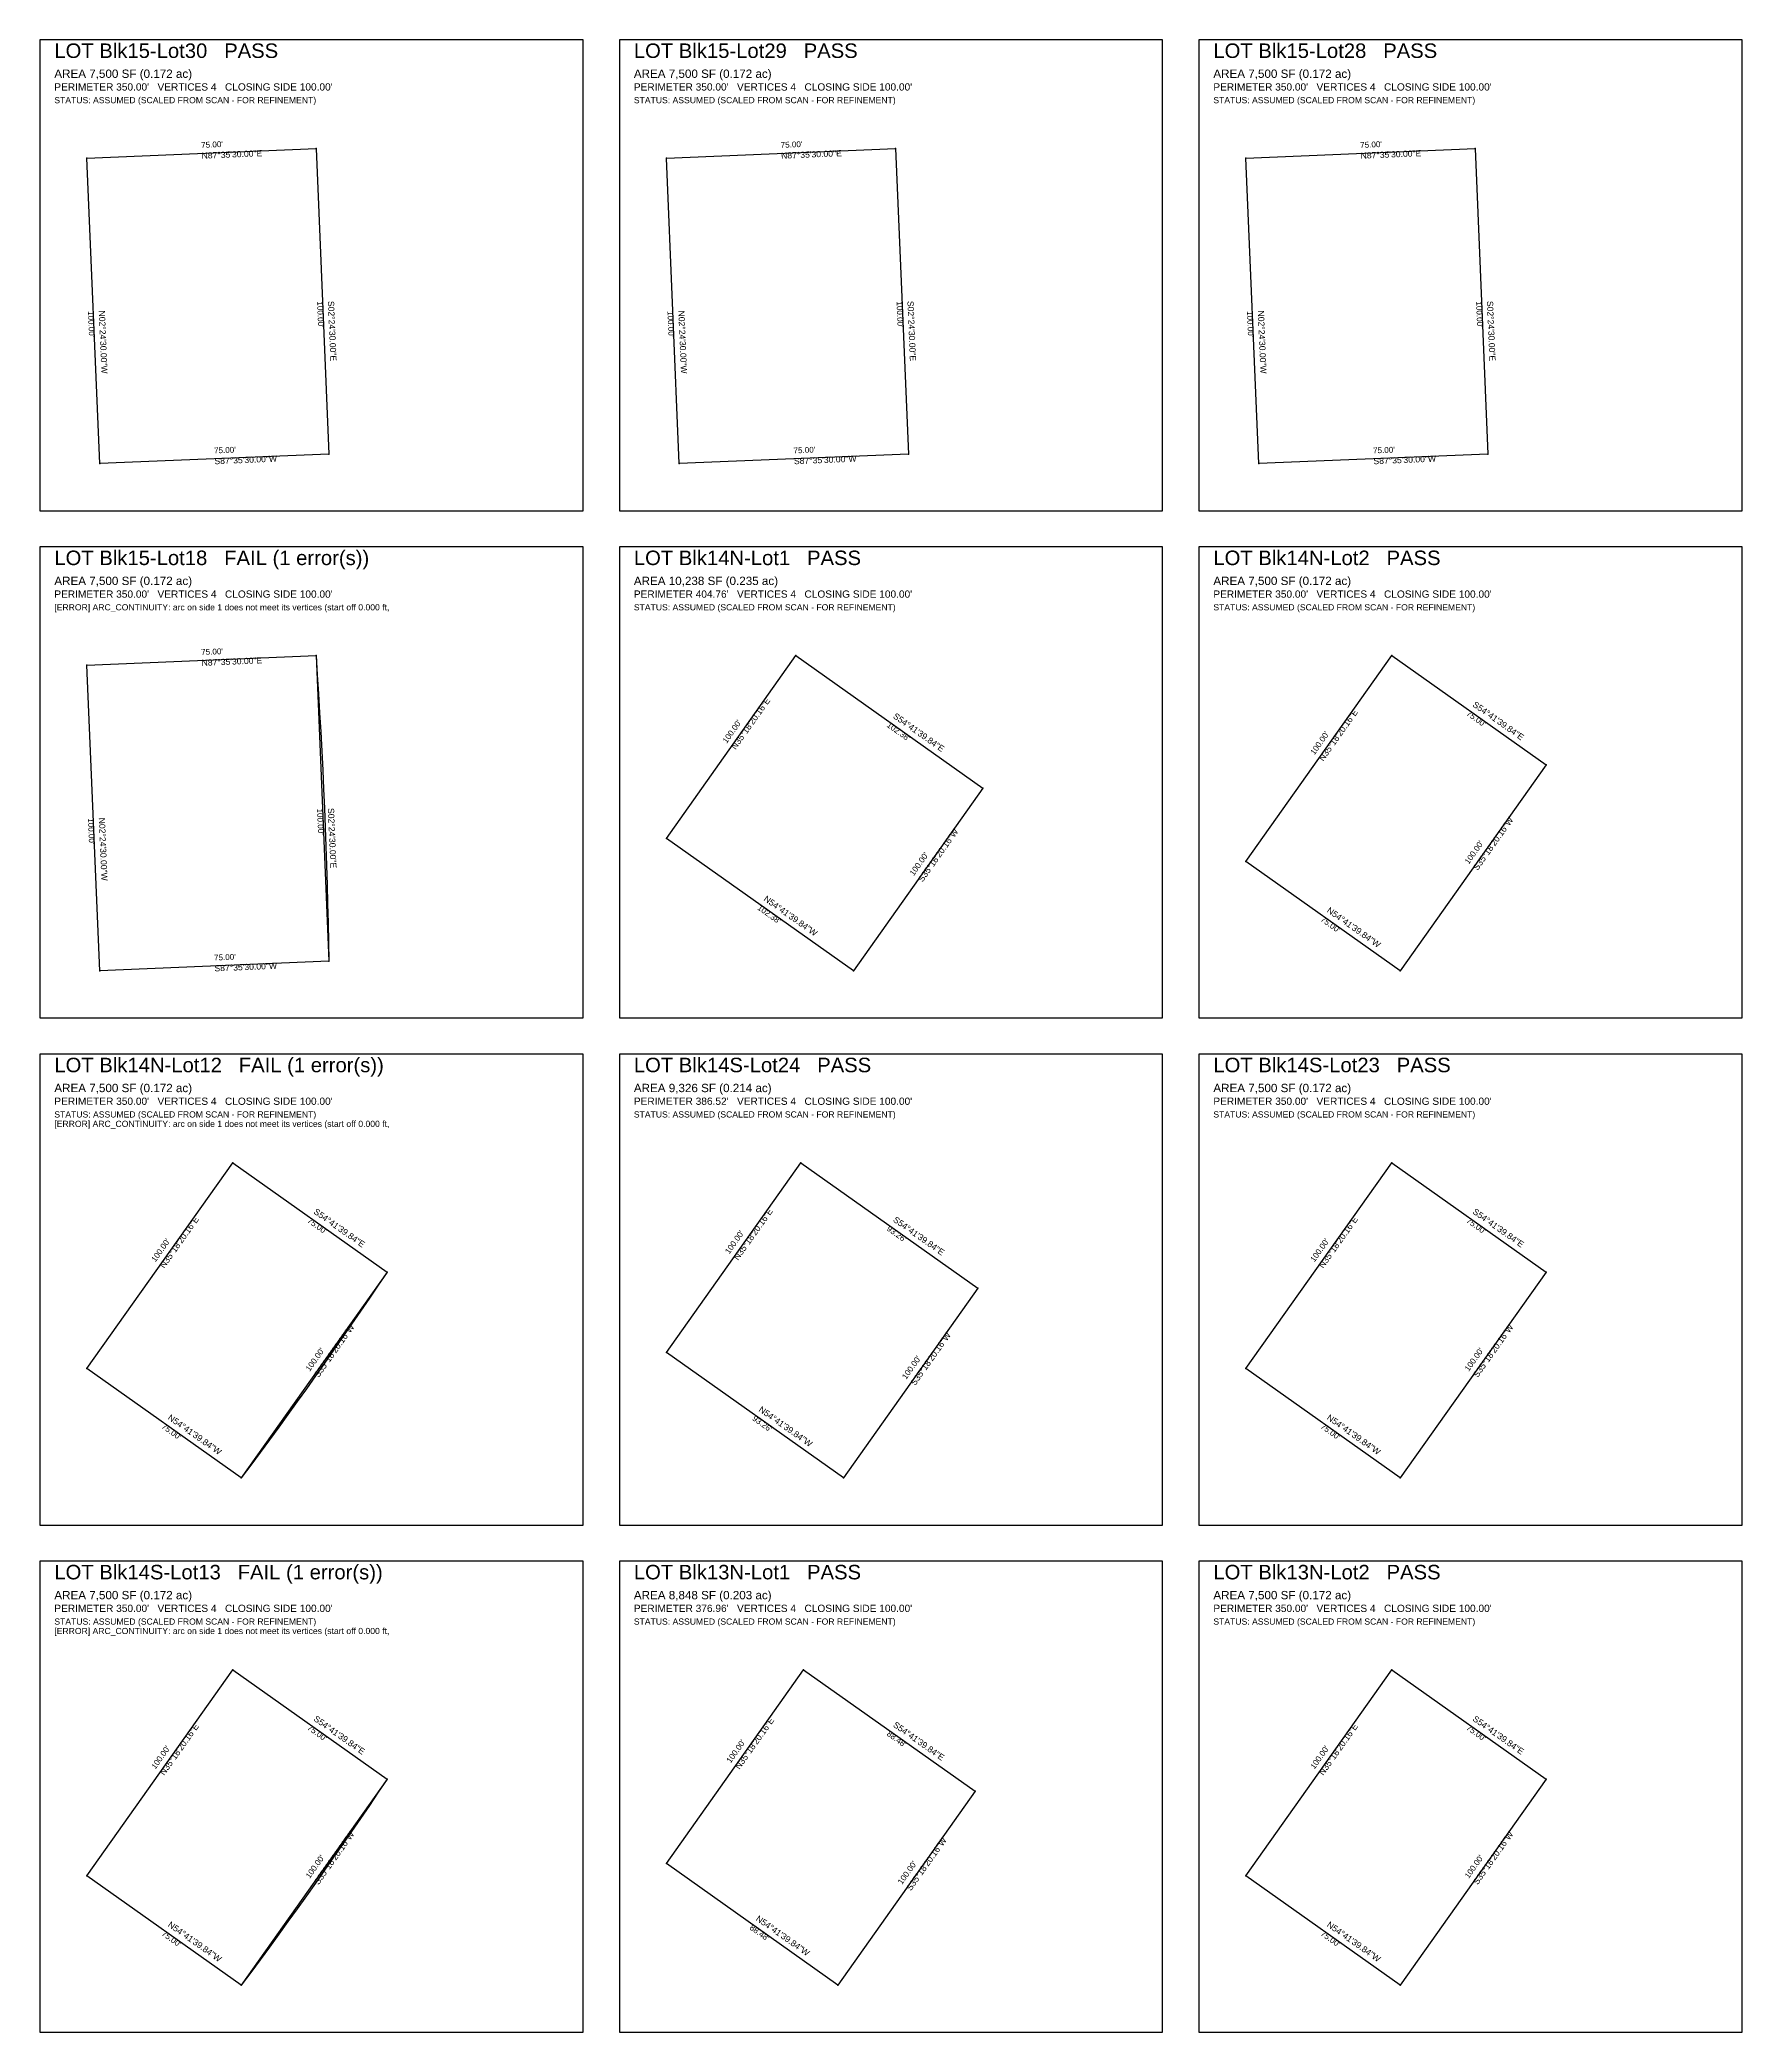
# Model space of a CAD drawing. Extents: x 0 to 3820, y -4480 to 260.
# Drawn here: x 0 to 940, y -3360 to -2260 of the extents above; entities that cross this region are included whole.
import ezdxf

# ---------------------------------------------------------------- set-up
doc = ezdxf.new("R2010")
doc.units = 0
for name, pattern in [('ROT_2.41', [0]), ('ROT_272.41', [0]), ('ROT_324.69', [0]), ('ROT_54.69', [0])]:
    doc.linetypes.add(name, pattern=pattern)
for name, color, linetype in [('ERROR', 1, 'CONTINUOUS'), ('LOT_LINE_APPROX', 1, 'CONTINUOUS'), ('LOT_POLYLINE', 4, 'CONTINUOUS'), ('SHEET_FRAME', 8, 'CONTINUOUS'), ('SHEET_LABELS', 7, 'CONTINUOUS')]:
    doc.layers.add(name, color=color, linetype=linetype)
doc.styles.get("Standard").update_dxf_attribs({"font": 'Arial'})

msp = doc.modelspace()

# ---------------------------------------------------------------- linework, layer by layer
at = {"layer": 'ERROR'}
for p, q in [((152.5094, -2600), (152.5094, -2600)), ((159.603, -2768.661), (159.6038, -2768.6793)), ((191.7095, -2940.3592), (191.7095, -2940.3592)), ((111.2394, -3053.9877), (111.2306, -3054)), ((191.7095, -3220.3592), (191.7095, -3220.3592)), ((111.2394, -3333.9877), (111.2306, -3334))]:
    msp.add_line(p, q, dxfattribs=at)
at = {"layer": 'LOT_LINE_APPROX'}
for points in [[(26, -2325.3207), (152.5094, -2320), (159.6038, -2488.6793), (33.0943, -2494)], [(346, -2325.3207), (472.5094, -2320), (479.6038, -2488.6793), (353.0943, -2494)], [(666, -2325.3207), (792.5094, -2320), (799.6038, -2488.6793), (673.0943, -2494)], [(417.4327, -2600), (520.7005, -2673.1328), (449.2678, -2774), (346, -2700.8672)], [(746.4789, -2600), (831.7095, -2660.3592), (751.2306, -2774), (666, -2713.6408)], [(106.4789, -2880), (191.7095, -2940.3592), (111.2306, -3054), (26, -2993.6408)], [(420.2112, -2880), (517.939, -2949.2094), (443.7277, -3054), (346, -2984.7906)], [(746.4789, -2880), (831.7095, -2940.3592), (751.2306, -3054), (666, -2993.6408)], [(106.4789, -3160), (191.7095, -3220.3592), (111.2306, -3334), (26, -3273.6408)], [(421.7557, -3160), (516.4039, -3227.0286), (440.6483, -3334), (346, -3266.9714)], [(746.4789, -3160), (831.7095, -3220.3592), (751.2306, -3334), (666, -3273.6408)]]:
    msp.add_lwpolyline(points, close=True, dxfattribs=at)
for points in [[(191.7095, -2940.3592), (186.8509, -2947.58), (181.9692, -2954.7852), (177.0647, -2961.9749), (172.1372, -2969.1489), (167.1868, -2976.3072), (162.2137, -2983.4496), (157.2178, -2990.5761), (152.1992, -2997.6867), (147.1579, -3004.7812), (142.0941, -3011.8596), (137.0077, -3018.9218), (131.8988, -3025.9678), (126.7675, -3032.9974), (121.6138, -3040.0107), (116.4377, -3047.0075), (111.2394, -3053.9877)], [(191.7095, -3220.3592), (186.8509, -3227.58), (181.9692, -3234.7852), (177.0647, -3241.9749), (172.1372, -3249.1489), (167.1868, -3256.3072), (162.2137, -3263.4496), (157.2178, -3270.5761), (152.1992, -3277.6867), (147.1579, -3284.7812), (142.0941, -3291.8596), (137.0077, -3298.9218), (131.8988, -3305.9678), (126.7675, -3312.9974), (121.6138, -3320.0107), (116.4377, -3327.0075), (111.2394, -3333.9877)]]:
    msp.add_lwpolyline(points, dxfattribs=at)
at = {"layer": 'LOT_POLYLINE'}
msp.add_lwpolyline([(26, -2605.3207), (152.5094, -2600), (159.6038, -2768.6793), (33.0943, -2774)], close=True, dxfattribs=at)
msp.add_lwpolyline([(152.5094, -2600), (153.2048, -2610.5288), (153.8666, -2621.0598), (154.4949, -2631.5929), (155.0895, -2642.1279), (155.6505, -2652.6647), (156.178, -2663.2033), (156.6718, -2673.7435), (157.132, -2684.2852), (157.5586, -2694.8284), (157.9515, -2705.3728), (158.3109, -2715.9185), (158.6366, -2726.4652), (158.9286, -2737.0129), (159.1871, -2747.5615), (159.4119, -2758.1109), (159.603, -2768.661)], dxfattribs=at)
at = {"layer": 'SHEET_FRAME'}
for p, q in [((300, -2260), (0, -2260)), ((0, -2260), (0, -2520)), ((300, -2520), (300, -2260)), ((620, -2260), (320, -2260)), ((320, -2260), (320, -2520)), ((620, -2520), (620, -2260)), ((940, -2260), (640, -2260)), ((640, -2260), (640, -2520)), ((940, -2520), (940, -2260)), ((0, -2520), (300, -2520)), ((320, -2520), (620, -2520)), ((640, -2520), (940, -2520)), ((300, -2540), (0, -2540)), ((0, -2540), (0, -2800)), ((300, -2800), (300, -2540)), ((620, -2540), (320, -2540)), ((320, -2540), (320, -2800)), ((620, -2800), (620, -2540)), ((940, -2540), (640, -2540)), ((640, -2540), (640, -2800)), ((940, -2800), (940, -2540)), ((0, -2800), (300, -2800)), ((320, -2800), (620, -2800)), ((640, -2800), (940, -2800)), ((300, -2820), (0, -2820)), ((0, -2820), (0, -3080)), ((300, -3080), (300, -2820)), ((620, -2820), (320, -2820)), ((320, -2820), (320, -3080)), ((620, -3080), (620, -2820)), ((940, -2820), (640, -2820)), ((640, -2820), (640, -3080)), ((940, -3080), (940, -2820)), ((0, -3080), (300, -3080)), ((320, -3080), (620, -3080)), ((640, -3080), (940, -3080)), ((300, -3100), (0, -3100)), ((0, -3100), (0, -3360)), ((300, -3360), (300, -3100)), ((620, -3100), (320, -3100)), ((320, -3100), (320, -3360)), ((620, -3360), (620, -3100)), ((940, -3100), (640, -3100)), ((640, -3100), (640, -3360)), ((940, -3360), (940, -3100)), ((0, -3360), (300, -3360)), ((320, -3360), (620, -3360)), ((640, -3360), (940, -3360))]:
    msp.add_line(p, q, dxfattribs=at)
at = {"layer": 'SHEET_LABELS'}
for p in [(152.5094, -2320), (472.5094, -2320), (792.5094, -2320), (26, -2325.3207), (346, -2325.3207), (666, -2325.3207), (33.0943, -2494), (159.6038, -2488.6793), (353.0943, -2494), (479.6038, -2488.6793), (673.0943, -2494), (799.6038, -2488.6793), (26, -2605.3207), (152.5094, -2600), (417.4327, -2600), (746.4789, -2600), (831.7095, -2660.3592), (520.7005, -2673.1328), (346, -2700.8672), (666, -2713.6408), (159.6038, -2768.6793), (33.0943, -2774), (449.2678, -2774), (751.2306, -2774), (106.4789, -2880), (420.2112, -2880), (746.4789, -2880), (191.7095, -2940.3592), (831.7095, -2940.3592), (517.939, -2949.2094), (346, -2984.7906), (26, -2993.6408), (666, -2993.6408), (111.2306, -3054), (443.7277, -3054), (751.2306, -3054), (106.4789, -3160), (421.7557, -3160), (746.4789, -3160), (191.7095, -3220.3592), (831.7095, -3220.3592), (516.4039, -3227.0286), (346, -3266.9714), (26, -3273.6408), (666, -3273.6408), (111.2306, -3334), (440.6483, -3334), (751.2306, -3334)]:
    msp.add_point(p, dxfattribs=at)

# ---------------------------------------------------------------- texts
at = {"layer": 'ERROR'}
for s, height, p in [('LOT Blk15-Lot18   FAIL (1 error(s))', 8, (8, -2550)), ('[ERROR] ARC_CONTINUITY: arc on side 1 does not meet its vertices (start off 0.000 ft,', 3.4, (8, -2575)), ('LOT Blk14N-Lot12   FAIL (1 error(s))', 8, (8, -2830)), ('[ERROR] ARC_CONTINUITY: arc on side 1 does not meet its vertices (start off 0.000 ft,', 3.4, (8, -2860.2)), ('LOT Blk14S-Lot13   FAIL (1 error(s))', 8, (8, -3110)), ('[ERROR] ARC_CONTINUITY: arc on side 1 does not meet its vertices (start off 0.000 ft,', 3.4, (8, -3140.2))]:
    msp.add_text(s, height=height, dxfattribs=at).set_placement(p)
at = {"layer": 'LOT_LINE_APPROX'}
for p in [(8, -2295), (328, -2295), (648, -2295), (328, -2575), (648, -2575), (8, -2855), (328, -2855), (648, -2855), (8, -3135), (328, -3135), (648, -3135)]:
    msp.add_text('STATUS: ASSUMED (SCALED FROM SCAN - FOR REFINEMENT)', height=3.4, dxfattribs=at).set_placement(p)
at = {"layer": 'SHEET_LABELS'}
for s, height, p in [('LOT Blk15-Lot30   PASS', 8, (8, -2270)), ('LOT Blk15-Lot29   PASS', 8, (328, -2270)), ('LOT Blk15-Lot28   PASS', 8, (648, -2270)), ('AREA 7,500 SF (0.172 ac)', 4.6, (8, -2281)), ('AREA 7,500 SF (0.172 ac)', 4.6, (328, -2281)), ('AREA 7,500 SF (0.172 ac)', 4.6, (648, -2281)), ("PERIMETER 350.00'   VERTICES 4   CLOSING SIDE 100.00'", 4, (8, -2288)), ("PERIMETER 350.00'   VERTICES 4   CLOSING SIDE 100.00'", 4, (328, -2288)), ("PERIMETER 350.00'   VERTICES 4   CLOSING SIDE 100.00'", 4, (648, -2288)), ('LOT Blk14N-Lot1   PASS', 8, (328, -2550)), ('LOT Blk14N-Lot2   PASS', 8, (648, -2550)), ('AREA 7,500 SF (0.172 ac)', 4.6, (8, -2561)), ('AREA 10,238 SF (0.235 ac)', 4.6, (328, -2561)), ('AREA 7,500 SF (0.172 ac)', 4.6, (648, -2561)), ("PERIMETER 350.00'   VERTICES 4   CLOSING SIDE 100.00'", 4, (8, -2568)), ("PERIMETER 404.76'   VERTICES 4   CLOSING SIDE 100.00'", 4, (328, -2568)), ("PERIMETER 350.00'   VERTICES 4   CLOSING SIDE 100.00'", 4, (648, -2568)), ('LOT Blk14S-Lot24   PASS', 8, (328, -2830)), ('LOT Blk14S-Lot23   PASS', 8, (648, -2830)), ('AREA 7,500 SF (0.172 ac)', 4.6, (8, -2841)), ('AREA 9,326 SF (0.214 ac)', 4.6, (328, -2841)), ('AREA 7,500 SF (0.172 ac)', 4.6, (648, -2841)), ("PERIMETER 350.00'   VERTICES 4   CLOSING SIDE 100.00'", 4, (8, -2848)), ("PERIMETER 386.52'   VERTICES 4   CLOSING SIDE 100.00'", 4, (328, -2848)), ("PERIMETER 350.00'   VERTICES 4   CLOSING SIDE 100.00'", 4, (648, -2848)), ('LOT Blk13N-Lot1   PASS', 8, (328, -3110)), ('LOT Blk13N-Lot2   PASS', 8, (648, -3110)), ('AREA 7,500 SF (0.172 ac)', 4.6, (8, -3121)), ("PERIMETER 350.00'   VERTICES 4   CLOSING SIDE 100.00'", 4, (8, -3128)), ('AREA 8,848 SF (0.203 ac)', 4.6, (328, -3121)), ("PERIMETER 376.96'   VERTICES 4   CLOSING SIDE 100.00'", 4, (328, -3128)), ('AREA 7,500 SF (0.172 ac)', 4.6, (648, -3121)), ("PERIMETER 350.00'   VERTICES 4   CLOSING SIDE 100.00'", 4, (648, -3128))]:
    msp.add_text(s, height=height, dxfattribs=at).set_placement(p)
at = {"layer": 'SHEET_LABELS', "linetype": 'ROT_2.41'}
for s, height, p in [("75.00'", 3.2, (89.1287, -2319.663)), ('N87%%d35\'30.00"E', 3.4, (89.3808, -2325.6577)), ("75.00'", 3.2, (409.1287, -2319.663)), ('N87%%d35\'30.00"E', 3.4, (409.3808, -2325.6577)), ("75.00'", 3.2, (729.1287, -2319.663)), ('N87%%d35\'30.00"E', 3.4, (729.3808, -2325.6577)), ("75.00'", 3.2, (96.223, -2488.3423)), ("75.00'", 3.2, (416.223, -2488.3423)), ("75.00'", 3.2, (736.223, -2488.3423)), ('S87%%d35\'30.00"W', 3.4, (96.4751, -2494.337)), ('S87%%d35\'30.00"W', 3.4, (416.4751, -2494.337)), ('S87%%d35\'30.00"W', 3.4, (736.4751, -2494.337)), ("75.00'", 3.2, (89.1287, -2599.663)), ('N87%%d35\'30.00"E', 3.4, (89.3808, -2605.6577)), ("75.00'", 3.2, (96.223, -2768.3423)), ('S87%%d35\'30.00"W', 3.4, (96.4751, -2774.337))]:
    msp.add_text(s, height=height, rotation=2.41, dxfattribs=at).set_placement(p)
at = {"layer": 'SHEET_LABELS', "linetype": 'ROT_272.41'}
for s, height, p in [("100.00'", 3.2, (153.0593, -2404.4657)), ('S02%%d24\'30.00"E', 3.4, (159.054, -2404.2136)), ("100.00'", 3.2, (473.0593, -2404.4657)), ('S02%%d24\'30.00"E', 3.4, (479.054, -2404.2136)), ("100.00'", 3.2, (793.0593, -2404.4657)), ('S02%%d24\'30.00"E', 3.4, (799.054, -2404.2136)), ("100.00'", 3.2, (26.5498, -2409.7864)), ('N02%%d24\'30.00"W', 3.4, (32.5445, -2409.5343)), ("100.00'", 3.2, (346.5498, -2409.7864)), ('N02%%d24\'30.00"W', 3.4, (352.5445, -2409.5343)), ("100.00'", 3.2, (666.5498, -2409.7864)), ('N02%%d24\'30.00"W', 3.4, (672.5445, -2409.5343)), ("100.00'", 3.2, (26.5498, -2689.7864)), ('N02%%d24\'30.00"W', 3.4, (32.5445, -2689.5343)), ("100.00'", 3.2, (153.0593, -2684.4657)), ('S02%%d24\'30.00"E', 3.4, (159.054, -2684.2136))]:
    msp.add_text(s, height=height, rotation=272.41, dxfattribs=at).set_placement(p)
at = {"layer": 'SHEET_LABELS', "linetype": 'ROT_54.69'}
for s, height, p in [('N35%%d18\'20.16"E', 3.4, (384.1646, -2652.1674)), ("100.00'", 3.2, (379.2681, -2648.6998)), ('N35%%d18\'20.16"E', 3.4, (708.6877, -2658.5542)), ("100.00'", 3.2, (703.7912, -2655.0866)), ('S35%%d18\'20.16"W', 3.4, (793.9183, -2718.9134)), ('S35%%d18\'20.16"W', 3.4, (487.4324, -2725.3002)), ("100.00'", 3.2, (789.0218, -2715.4458)), ("100.00'", 3.2, (482.5359, -2721.8326)), ('N35%%d18\'20.16"E', 3.4, (68.6877, -2938.5542)), ('N35%%d18\'20.16"E', 3.4, (385.5539, -2934.1291)), ('N35%%d18\'20.16"E', 3.4, (708.6877, -2938.5542)), ("100.00'", 3.2, (63.7912, -2935.0866)), ("100.00'", 3.2, (380.6574, -2930.6615)), ("100.00'", 3.2, (703.7912, -2935.0866)), ('S35%%d18\'20.16"W', 3.4, (153.9183, -2998.9134)), ('S35%%d18\'20.16"W', 3.4, (793.9183, -2998.9134)), ('S35%%d18\'20.16"W', 3.4, (483.2816, -3003.3385)), ("100.00'", 3.2, (149.0218, -2995.4458)), ("100.00'", 3.2, (478.3851, -2999.8709)), ("100.00'", 3.2, (789.0218, -2995.4458)), ('N35%%d18\'20.16"E', 3.4, (68.6877, -3218.5542)), ('N35%%d18\'20.16"E', 3.4, (386.3261, -3215.2195)), ('N35%%d18\'20.16"E', 3.4, (708.6877, -3218.5542)), ("100.00'", 3.2, (381.4296, -3211.7519)), ("100.00'", 3.2, (63.7912, -3215.0866)), ("100.00'", 3.2, (703.7912, -3215.0866)), ('S35%%d18\'20.16"W', 3.4, (153.9183, -3278.9134)), ('S35%%d18\'20.16"W', 3.4, (480.9744, -3282.2481)), ('S35%%d18\'20.16"W', 3.4, (793.9183, -3278.9134)), ("100.00'", 3.2, (149.0218, -3275.4458)), ("100.00'", 3.2, (476.0779, -3278.7805)), ("100.00'", 3.2, (789.0218, -3275.4458))]:
    msp.add_text(s, height=height, rotation=54.69, dxfattribs=at).set_placement(p)
at = {"layer": 'SHEET_LABELS', "linetype": 'ROT_324.69'}
for s, height, p in [('S54%%d41\'39.84"E', 3.4, (790.828, -2627.7313)), ("102.38'", 3.2, (467.3328, -2639.0147)), ('S54%%d41\'39.84"E', 3.4, (470.8004, -2634.1182)), ("75.00'", 3.2, (787.3604, -2632.6278)), ("102.38'", 3.2, (395.9001, -2739.8818)), ('N54%%d41\'39.84"W', 3.4, (399.3677, -2734.9853)), ('N54%%d41\'39.84"W', 3.4, (710.3491, -2741.3722)), ("75.00'", 3.2, (706.8815, -2746.2687)), ("75.00'", 3.2, (147.3604, -2912.6278)), ('S54%%d41\'39.84"E', 3.4, (150.828, -2907.7313)), ("93.26'", 3.2, (467.3413, -2917.0529)), ('S54%%d41\'39.84"E', 3.4, (470.8089, -2912.1565)), ("75.00'", 3.2, (787.3604, -2912.6278)), ('S54%%d41\'39.84"E', 3.4, (790.828, -2907.7313)), ("75.00'", 3.2, (66.8815, -3026.2687)), ('N54%%d41\'39.84"W', 3.4, (70.3491, -3021.3722)), ("93.26'", 3.2, (393.13, -3021.8435)), ('N54%%d41\'39.84"W', 3.4, (396.5977, -3016.9471)), ("75.00'", 3.2, (706.8815, -3026.2687)), ('N54%%d41\'39.84"W', 3.4, (710.3491, -3021.3722)), ('S54%%d41\'39.84"E', 3.4, (150.828, -3187.7313)), ('S54%%d41\'39.84"E', 3.4, (470.8136, -3191.0661)), ('S54%%d41\'39.84"E', 3.4, (790.828, -3187.7313)), ("75.00'", 3.2, (147.3604, -3192.6278)), ("88.48'", 3.2, (467.346, -3195.9625)), ("75.00'", 3.2, (787.3604, -3192.6278)), ('N54%%d41\'39.84"W', 3.4, (70.3491, -3301.3722)), ('N54%%d41\'39.84"W', 3.4, (395.058, -3298.0375)), ('N54%%d41\'39.84"W', 3.4, (710.3491, -3301.3722)), ("75.00'", 3.2, (66.8815, -3306.2687)), ("88.48'", 3.2, (391.5903, -3302.9339)), ("75.00'", 3.2, (706.8815, -3306.2687))]:
    msp.add_text(s, height=height, rotation=324.69, dxfattribs=at).set_placement(p)

doc.saveas('drawing.dxf')
